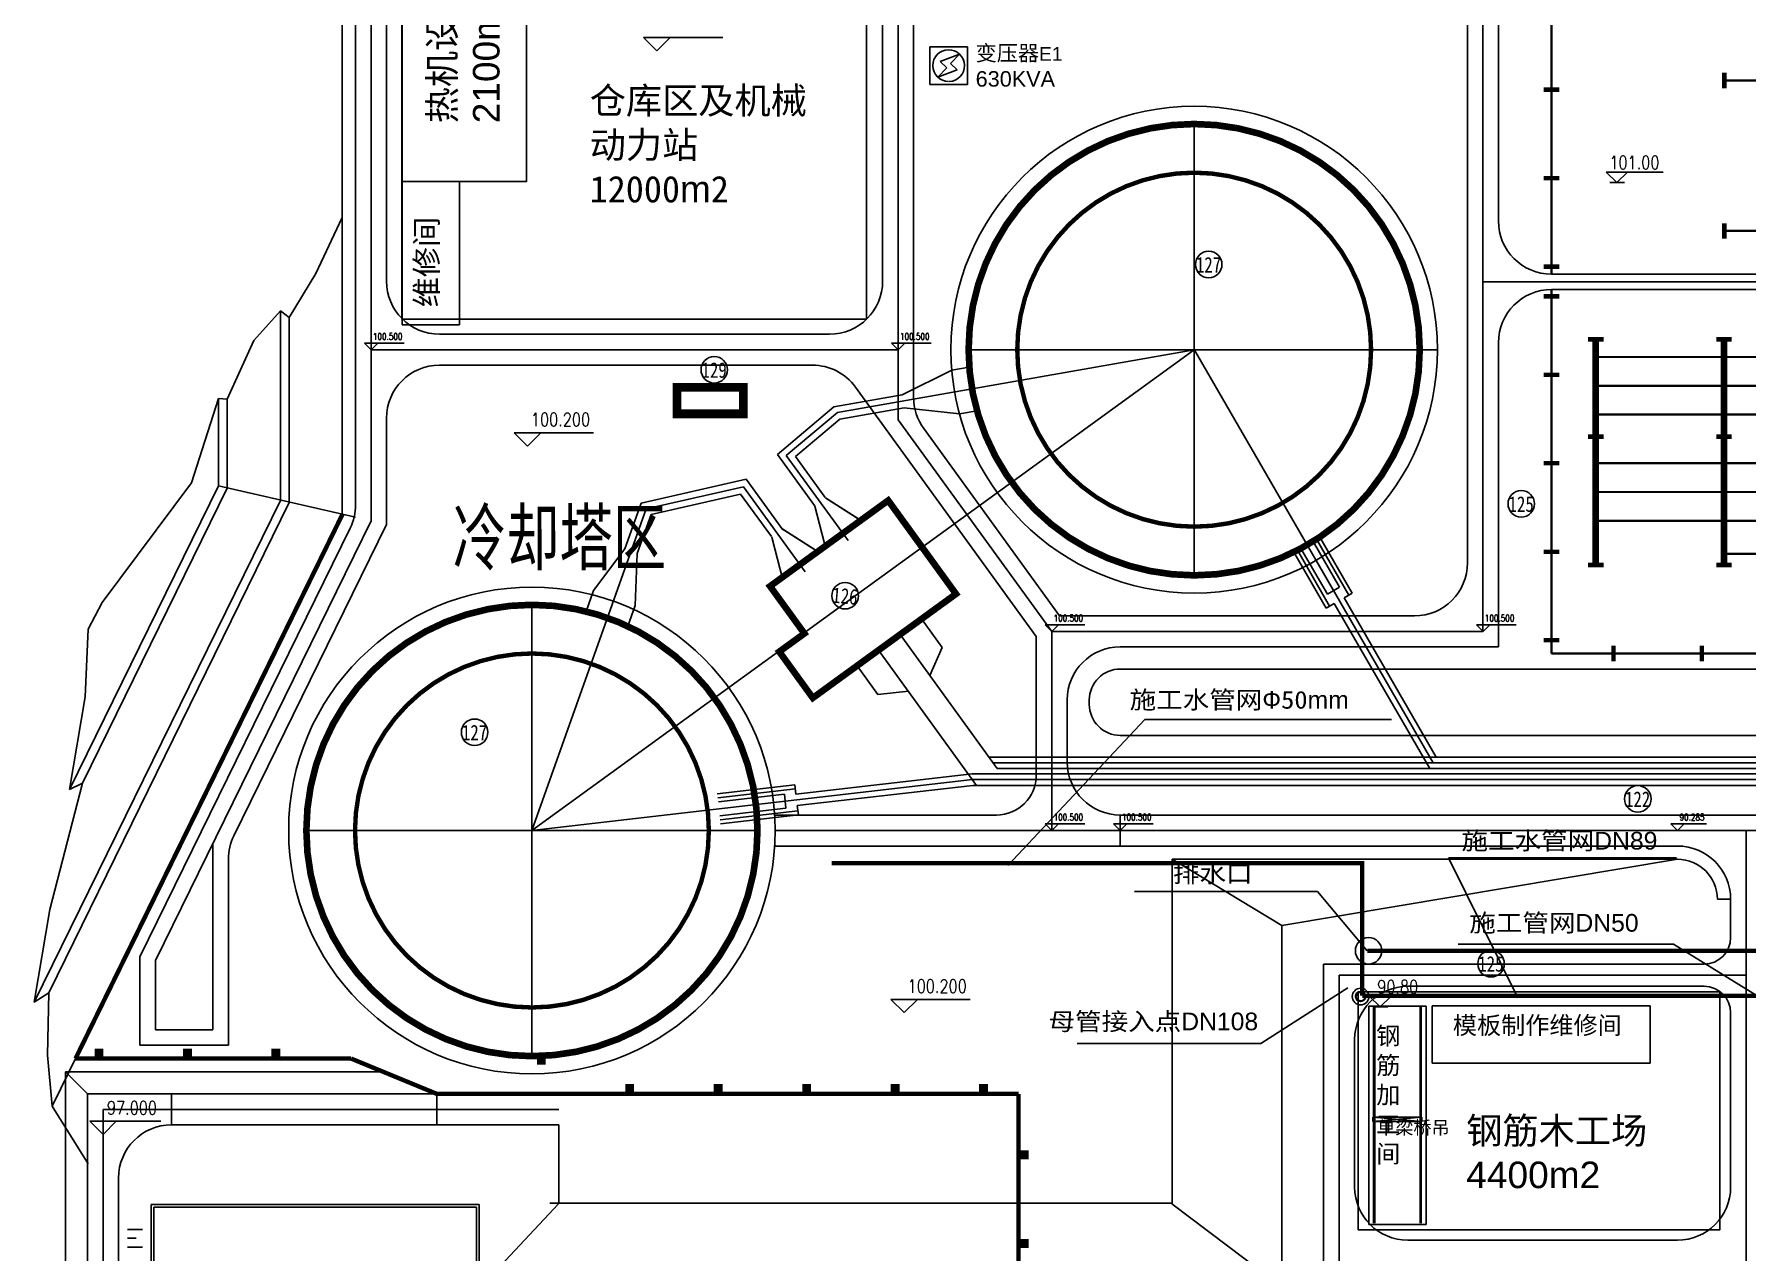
# Model space of a CAD drawing. Extents: x 532522 to 2902776, y -101917278 to 111238625.
# Drawn here: x 2901278.8 to 2901666, y 2549170.1 to 2549445.3 of the extents above; entities that cross this region are included whole.
import ezdxf
from ezdxf.enums import TextEntityAlignment as Align

# ---------------------------------------------------------------- set-up
doc = ezdxf.new("R2010")
doc.units = 0
doc.header["$LTSCALE"] = 1000
doc.header["$MEASUREMENT"] = 0
for name, pattern in [('CEN01', [82, 80, -1, 0, -1]), ('CENTER', [2, 1.25, -0.25, 0.25, -0.25]), ('CONTINOUS', [0]), ('DASH', [0.35, 0.25, -0.1]), ('DASHDOT', [1, 0.5, -0.25, 0, -0.25]), ('DASHED', [19.05, 12.7, -6.35]), ('DASHED2', [9.525, 6.35, -3.175]), ('DH', [1300, 500, -100, 100, -100, 500]), ('LDASHDOT', [5.7, 5, -0.25, 0.2, -0.25])]:
    doc.linetypes.add(name, pattern=pattern)
for name, color, linetype in [('#1力能', 7, 'CONTINUOUS'), ('1', 7, 'CONTINUOUS'), ('15', 7, 'CONTINUOUS'), ('8', 7, 'CONTINUOUS'), ('HDASHDOT', 2, 'LDASHDOT'), ('NEW字', 2, 'CONTINUOUS'), ('NEW道路', 4, 'CONTINUOUS'), ('PUB_DIM', 3, 'CONTINUOUS'), ('WALL', 255, 'CONTINUOUS'), ('循环水管', 5, 'DASH'), ('循环水管沟', 6, 'DASH'), ('施工临建布置', 7, 'CONTINUOUS'), ('水工建筑', 150, 'CONTINUOUS'), ('边坡', 3, 'CONTINUOUS'), ('道路', 5, 'CONTINUOUS')]:
    doc.layers.add(name, color=color, linetype=linetype)
doc.styles.add('DIM_FONT', font='SIMPLEX.shx', dxfattribs={"width": 0.8})
doc.styles.add('GEDITXT', font='', dxfattribs={"height": 0.2})
doc.styles.add('HZ1', font='', dxfattribs={"width": 0.72})
doc.styles.get("Standard").update_dxf_attribs({"font": '', "width": 1.1})
doc.styles.get('GEDITXT').set_extended_font_data('SimSun')
doc.styles.get('HZ1').set_extended_font_data('SimSun')
doc.styles.get('Standard').set_extended_font_data('SimSun')

msp = doc.modelspace()

# ---------------------------------------------------------------- linework, layer by layer
at = {"layer": '#1力能', "color": 1, "linetype": 'Continuous'}
for p, q in [((2901489.82, 2549442.44), (2901481.33, 2549442.44)), ((2901481.33, 2549433.95), (2901481.33, 2549442.44)), ((2901489.82, 2549433.95), (2901489.82, 2549442.44)), ((2901485.15, 2549437.73), (2901483.14, 2549435.56)), ((2901487.53, 2549437.23), (2901483.14, 2549435.56)), ((2901483.62, 2549439.15), (2901488.01, 2549440.82)), ((2901483.62, 2549439.15), (2901485.15, 2549437.73)), ((2901488.01, 2549440.82), (2901486, 2549438.65)), ((2901487.53, 2549437.23), (2901486, 2549438.65)), ((2901481.33, 2549433.95), (2901489.82, 2549433.95))]:
    msp.add_line(p, q, dxfattribs=at)
at = {"layer": '#1力能', "color": 3, "linetype": 'Continuous'}
for p, q in [((2901498.97, 2549257.43), (2901529.94, 2549290.43)), ((2901529.94, 2549290.43), (2901585.67, 2549290.43)), ((2901614.26, 2549227.5), (2901598.62, 2549259.14)), ((2901598.62, 2549259.14), (2901650.14, 2549259.14)), ((2901568.95, 2549251.53), (2901527.61, 2549251.53)), ((2901649.44, 2549239.63), (2901600.76, 2549239.63)), ((2901672.92, 2549225.21), (2901649.44, 2549239.63)), ((2901575.86, 2549229.78), (2901556.16, 2549217.18)), ((2901556.16, 2549217.18), (2901514.6, 2549217.18))]:
    msp.add_line(p, q, dxfattribs=at)
at = {"layer": '#1力能', "color": 3, "linetype": 'Continuous', "const_width": 95, "flags": 128}
for points in [[(2901627.76, 2549237.69), (2901627.76, 2549238.63)], [(2901626.29, 2549163.16), (2901626.29, 2549164.09)]]:
    msp.add_lwpolyline(points, dxfattribs=at)
at = {"layer": '#1力能', "color": 3, "linetype": 'Continuous'}
for centre, radius in [((2901580.52, 2549238.16), 3), ((2901578.72, 2549227.81), 1.88), ((2901578.72, 2549227.81), 1.88)]:
    msp.add_circle(centre, radius, dxfattribs=at)
at = {"layer": '#1力能', "color": 3, "linetype": 'Continuous', "lineweight": 35}
msp.add_circle((2901578.72, 2549227.81), 1.07, dxfattribs=at)
at = {"layer": '#1力能', "color": 1, "linetype": 'Continuous'}
msp.add_arc((2901485.57, 2549438.19), 3.58, 271.9749, 270, dxfattribs=at)
at = {"layer": '1', "color": 5, "linetype": 'Continuous'}
for p, q in [((2901348.47, 2549503.03), (2901348.47, 2549336.7)), ((2901348.47, 2549403.9), (2901342.47, 2549391.23)), ((2901342.47, 2549391.23), (2901336.47, 2549381.28)), ((2901334.47, 2549382.77), (2901328.47, 2549376.08)), ((2901334.47, 2549382.77), (2901334.47, 2549339.95)), ((2901336.47, 2549381.28), (2901334.47, 2549382.77)), ((2901336.47, 2549381.28), (2901336.47, 2549339.48)), ((2901328.47, 2549376.08), (2901322.41, 2549362.84)), ((2901314.4, 2549343.94, 125), (2901320.47, 2549362.97)), ((2901320.47, 2549362.97), (2901320.47, 2549343.2)), ((2901322.47, 2549362.83), (2901320.47, 2549362.97)), ((2901322.47, 2549362.83), (2901322.47, 2549342.73)), ((2901286.82, 2549274.63), (2901320.47, 2549343.2)), ((2901289.73, 2549276.01), (2901322.47, 2549342.73)), ((2901294.15, 2549316.84, 130), (2901314.4, 2549343.94, 125)), ((2901278.83, 2549226.56), (2901334.47, 2549339.95)), ((2901282.1, 2549228.68), (2901336.47, 2549339.48)), ((2901282.88, 2549203.03), (2901348.47, 2549336.7)), ((2901291.03, 2549310.85, 130), (2901294.15, 2549316.84, 130)), ((2901290.32, 2549295.54, 125), (2901291.03, 2549310.85, 130)), ((2901286.81, 2549274.63, 120), (2901290.32, 2549295.54, 125)), ((2901282.38, 2549247.51, 115), (2901289.73, 2549276.01)), ((2901289.73, 2549276.01), (2901286.81, 2549274.63, 120)), ((2901278.83, 2549226.56), (2901282.38, 2549247.51, 115)), ((2901282.1, 2549228.68), (2901278.83, 2549226.56)), ((2901281.85, 2549214.56), (2901282.1, 2549228.68)), ((2901282.88, 2549203.03), (2901281.85, 2549214.56)), ((2901282.88, 2549203.03), (2901291.01, 2549189.99))]:
    msp.add_line(p, q, dxfattribs=at)
at = {"layer": '1', "color": 1, "linetype": 'Continuous'}
for p, q in [((2901541.08, 2549374), (2901391.35, 2549265.34)), ((2901592.08, 2549374), (2901596.08, 2549374)), ((2901320.47, 2549343.2), (2901351.47, 2549336.15)), ((2901524.37, 2549268.83), (2901524.37, 2549261.83)), ((2901659.37, 2549249.83), (2901662.37, 2549249.83)), ((2901369.88, 2549205.8), (2901357.7, 2549210.8))]:
    msp.add_line(p, q, dxfattribs=at)
at = {"layer": '1', "color": 6, "linetype": 'Continuous'}
for points in [[(2901361.99, 2549489.52), (2901361.99, 2549411.99), (2901390.11, 2549411.99), (2901390.11, 2549489.52)], [(2901578.13, 2549228.9), (2901659.96, 2549228.9), (2901659.96, 2549175.12), (2901578.13, 2549175.12)]]:
    msp.add_lwpolyline(points, close=True, dxfattribs=at)
at = {"layer": '1', "color": 1, "linetype": 'Continuous', "flags": 128}
for points, const_width in [([(2901621.88, 2549391.08), (2901621.88, 2549461.33)], 0.5), ([(2901623.63, 2549432.76), (2901620.11, 2549432.76)], 1), ([(2901623.63, 2549412.76), (2901620.11, 2549412.76)], 1), ([(2901623.63, 2549392.76), (2901620.11, 2549392.76)], 1), ([(2901621.87, 2549305.33), (2901621.87, 2549387.58)], 0.5), ([(2901623.63, 2549386.05), (2901620.11, 2549386.05)], 1), ([(2901623.63, 2549368.33), (2901620.11, 2549368.33)], 1), ([(2901623.63, 2549348.33), (2901620.11, 2549348.33)], 1), ([(2901348.53, 2549336.82), (2901288.16, 2549213.8)], 1), ([(2901623.63, 2549328.33), (2901620.11, 2549328.33)], 1), ([(2901623.63, 2549308.33), (2901620.11, 2549308.33)], 1), ([(2901801.88, 2549305.33), (2901621.87, 2549305.33)], 0.5), ([(2901635.87, 2549303.58), (2901635.87, 2549307.09)], 1), ([(2901655.87, 2549303.58), (2901655.87, 2549307.09)], 1), ([(2901288.16, 2549213.8), (2901350.45, 2549213.8)], 1), ([(2901369.88, 2549205.8), (2901501.38, 2549205.8)], 1)]:
    msp.add_lwpolyline(points, dxfattribs=dict(at, const_width=const_width))
at = {"layer": '1', "color": 7, "linetype": 'Continuous', "flags": 128}
for points, const_width in [([(2901660.94, 2549433.08), (2901660.94, 2549436.59)], 1), ([(2901660.94, 2549434.84), (2901720.87, 2549434.84)], 0.5), ([(2901660.94, 2549399.08), (2901660.94, 2549402.59)], 1), ([(2901660.94, 2549400.84), (2901720.87, 2549400.84)], 0.5), ([(2901630.12, 2549376.34), (2901633.63, 2549376.34)], 1), ([(2901631.87, 2549376.34), (2901631.87, 2549325.34)], 1.5), ([(2901659.12, 2549376.34), (2901662.63, 2549376.34)], 1), ([(2901660.87, 2549376.34), (2901660.87, 2549325.34)], 1.5), ([(2901631.87, 2549372.34), (2901779.87, 2549372.34)], 0.5), ([(2901631.87, 2549365.84), (2901779.87, 2549365.84)], 0.5), ([(2901631.87, 2549359.34), (2901779.87, 2549359.34)], 0.5), ([(2901630.12, 2549354.34), (2901633.63, 2549354.34)], 1), ([(2901659.12, 2549354.34), (2901662.63, 2549354.34)], 1), ([(2901631.87, 2549348.34), (2901779.87, 2549348.34)], 0.5), ([(2901471.9, 2549339.92), (2901487.23, 2549318.8), (2901454.86, 2549295.3), (2901447.28, 2549305.75), (2901452.95, 2549309.86), (2901445.19, 2549320.54), (2901471.9, 2549339.92)], 1.5), ([(2901631.87, 2549341.84), (2901779.87, 2549341.84)], 0.5), ([(2901631.87, 2549335.34), (2901779.87, 2549335.34)], 0.5), ([(2901630.12, 2549325.34), (2901633.63, 2549325.34)], 1), ([(2901659.12, 2549325.34), (2901662.63, 2549325.34)], 1), ([(2901660.87, 2549327.84), (2901690.87, 2549327.84)], 0.5)]:
    msp.add_lwpolyline(points, dxfattribs=dict(at, const_width=const_width))
for points, const_width in [([(2901490.08, 2549374, 1), (2901592.08, 2549374, 1)], 1.5), ([(2901501.08, 2549374, 1), (2901581.08, 2549374, 1)], 1), ([(2901340.35, 2549265.34, 1), (2901442.35, 2549265.34, 1)], 1.5), ([(2901351.35, 2549265.34, 1), (2901431.35, 2549265.34, 1)], 1)]:
    msp.add_lwpolyline(points, format="xyb", close=True, dxfattribs=dict(at, const_width=const_width))
at = {"layer": '1', "color": 1, "linetype": 'Continuous'}
for points, const_width in [([(2901424.16, 2549359.5), (2901439.16, 2549359.5), (2901439.16, 2549365.5), (2901424.16, 2549365.5), (2901424.16, 2549359.5)], 2), ([(2901293.46, 2549216.06), (2901293.46, 2549213.8)], 2), ([(2901313.46, 2549216.06), (2901313.46, 2549213.8)], 2), ([(2901333.46, 2549216.06), (2901333.46, 2549213.8)], 2), ([(2901369.88, 2549205.8), (2901350.45, 2549213.8)], 1), ([(2901393.46, 2549214.7), (2901393.46, 2549212.44)], 2), ([(2901413.46, 2549208.06), (2901413.46, 2549205.8)], 2), ([(2901433.46, 2549208.06), (2901433.46, 2549205.8)], 2), ([(2901453.46, 2549208.06), (2901453.46, 2549205.8)], 2), ([(2901453.46, 2549208.06), (2901453.46, 2549205.8)], 2), ([(2901473.46, 2549208.06), (2901473.46, 2549205.8)], 2), ([(2901493.46, 2549208.06), (2901493.46, 2549205.8)], 2), ([(2901501.38, 2549025.34), (2901501.38, 2549205.8)], 1), ([(2901503.64, 2549192.02), (2901501.38, 2549192.02)], 2), ([(2901503.64, 2549172.02), (2901501.38, 2549172.02)], 2)]:
    msp.add_lwpolyline(points, dxfattribs=dict(at, const_width=const_width))
at = {"layer": '15', "color": 3, "linetype": 'Continuous'}
msp.add_line((2901580.23, 2549238.15), (2901568.95, 2549251.53), dxfattribs=at)
at = {"layer": '15', "color": 3, "linetype": 'Continuous', "const_width": 1, "flags": 128}
for points in [[(2901579.09, 2549227.98), (2901579.09, 2549257.98), (2901459.09, 2549257.98)], [(2901579.09, 2549227.98), (2901674.09, 2549227.98)]]:
    msp.add_lwpolyline(points, dxfattribs=at)
at = {"layer": '15', "color": 3}
for centre in [(2901544.36, 2549393.25), (2901432.58, 2549369.46), (2901615.04, 2549339.17), (2901462.17, 2549318.4), (2901378.4, 2549287.53), (2901378.4, 2549287.53), (2901641.38, 2549272.47), (2901608.2, 2549235.24)]:
    msp.add_circle(centre, 3, dxfattribs=at)
at = {"layer": 'HDASHDOT', "linetype": 'DASHDOT'}
for p, q in [((2901541.08, 2549425), (2901541.08, 2549323)), ((2901490.08, 2549374), (2901592.08, 2549374)), ((2901391.35, 2549316.34), (2901391.35, 2549214.34)), ((2901340.35, 2549265.34), (2901442.35, 2549265.34))]:
    msp.add_line(p, q, dxfattribs=at)
at = {"layer": 'NEW字'}
for p, q in [((2901634.25, 2549414.15, 2200000), (2901639.05, 2549414.15, 2200000)), ((2901636.65, 2549411.75, 2200000), (2901634.25, 2549414.15, 2200000)), ((2901636.65, 2549414.15, 2200000), (2901647.12, 2549414.15, 2200000)), ((2901639.05, 2549414.15, 2200000), (2901636.65, 2549411.75, 2200000)), ((2901635.04, 2549411.75, 2200000), (2901638.38, 2549411.75, 2200000)), ((2901580.73, 2549227.85), (2901585.53, 2549227.85)), ((2901583.13, 2549225.45), (2901580.73, 2549227.85)), ((2901581.52, 2549225.45), (2901584.85, 2549225.45)), ((2901583.13, 2549227.85), (2901593.6, 2549227.85)), ((2901585.53, 2549227.85), (2901583.13, 2549225.45))]:
    msp.add_line(p, q, dxfattribs=at)
at = {"layer": 'NEW道路', "color": 4, "linetype": 'DASHDOT', "ltscale": 10}
for p, q in [((2901474.15, 2549358.18), (2901474.15, 2549621.53)), ((2901606.37, 2549521.85), (2901606.37, 2549310.33)), ((2901354.97, 2549496.53), (2901354.97, 2549335.33)), ((2901606.37, 2549389.33), (2901798.37, 2549389.33)), ((2901474.15, 2549374), (2901354.97, 2549374)), ((2901508.87, 2549310.33), (2901474.15, 2549358.18)), ((2901354.97, 2549335.33), (2901306.22, 2549235.99)), ((2901508.87, 2549310.33), (2901508.87, 2549265.34)), ((2901508.87, 2549310.33), (2901606.37, 2549310.33))]:
    msp.add_line(p, q, dxfattribs=at)
at = {"layer": 'NEW道路', "color": 4}
for p, q in [((2901609.87, 2549523.38), (2901609.87, 2549403.08)), ((2901351.47, 2549500.03), (2901351.47, 2549338.93)), ((2901358.47, 2549481.03), (2901358.47, 2549389.5)), ((2901470.65, 2549389.5), (2901470.65, 2549481.03)), ((2901477.65, 2549363.22), (2901477.65, 2549481.03)), ((2901602.87, 2549481.03), (2901602.87, 2549325.83)), ((2901621.87, 2549391.08), (2901800.12, 2549391.08)), ((2901621.87, 2549387.58), (2901776.12, 2549387.58)), ((2901458.65, 2549377.5), (2901370.47, 2549377.5)), ((2901609.87, 2549375.58), (2901609.87, 2549306.83)), ((2901454.77, 2549370.5), (2901370.47, 2549370.5)), ((2901505.37, 2549309.2), (2901464.48, 2549365.55)), ((2901358.47, 2549358.5), (2901358.47, 2549334.52)), ((2901510.66, 2549313.83), (2901479.94, 2549356.17)), ((2901350.24, 2549333.65), (2901302.72, 2549236.8)), ((2901358.47, 2549334.52), (2901323.94, 2549264.16)), ((2901510.66, 2549313.83), (2901590.87, 2549313.83)), ((2901505.37, 2549309.2), (2901505.37, 2549277.83)), ((2901524.37, 2549306.83), (2901609.87, 2549306.83)), ((2901537.38, 2549301.83), (2901805.38, 2549301.83)), ((2901512.37, 2549294.83), (2901512.37, 2549280.83)), ((2901517.37, 2549294.83), (2901517.37, 2549293.83)), ((2901524.37, 2549286.83), (2901820.38, 2549286.83)), ((2901446.24, 2549268.83), (2901496.37, 2549268.83)), ((2901524.37, 2549268.83), (2901836.88, 2549268.83)), ((2901319.22, 2549262.48), (2901319.22, 2549220.3)), ((2901446.24, 2549261.83), (2901650.37, 2549261.83)), ((2901322.72, 2549258.88), (2901322.72, 2549216.8)), ((2901536.07, 2549258.83), (2901650.37, 2549258.83)), ((2901662.37, 2549249.83), (2901662.37, 2549241.13)), ((2901302.72, 2549236.8), (2901302.72, 2549216.8)), ((2901306.22, 2549235.99), (2901306.22, 2549220.3)), ((2901319.22, 2549220.3), (2901306.22, 2549220.3)), ((2901662.37, 2549224.13), (2901662.37, 2549184.76)), ((2901322.72, 2549216.8), (2901302.72, 2549216.8))]:
    msp.add_line(p, q, dxfattribs=at)
at = {"layer": 'NEW道路', "color": 4, "linetype": 'DASHED'}
msp.add_line((2901524.37, 2549301.83), (2901537.38, 2549301.83), dxfattribs=at)
at = {"layer": 'NEW道路', "color": 7, "linetype": 'Continuous', "flags": 128}
msp.add_lwpolyline([(2901486.08, 2549374, 1), (2901596.08, 2549374, 1), (2901486.08, 2549374, 1)], format="xyb", dxfattribs=at)
at = {"layer": 'NEW道路', "color": 4, "linetype": 'Continuous', "flags": 128}
msp.add_lwpolyline([(2901336.35, 2549265.34, 1), (2901446.35, 2549265.34, 1), (2901336.35, 2549265.34, 1)], format="xyb", dxfattribs=at)
at = {"layer": 'NEW道路', "color": 4}
for centre, radius, start, end in [((2901621.87, 2549403.08), 12, 180, 270), ((2901370.47, 2549389.5), 12, 180, 270), ((2901458.65, 2549389.5), 12, 270, 360), ((2901621.87, 2549375.58), 12, 90, 180), ((2901370.47, 2549358.5), 12, 90, 180), ((2901454.77, 2549358.5), 12, 35.9707, 90), ((2901489.65, 2549363.22), 12, 180, 215.9707), ((2901339.47, 2549338.93), 12, 333.8607, 0), ((2901590.87, 2549325.83), 12, 270, 360), ((2901524.37, 2549294.83), 12, 90, 180), ((2901524.37, 2549294.83), 7, 90, 180), ((2901524.37, 2549293.83), 7, 180, 270), ((2901524.37, 2549280.83), 12, 180, 270), ((2901496.37, 2549277.83), 9, 270, 360), ((2901334.72, 2549258.88), 12, 153.8607, 180), ((2901650.37, 2549249.83), 12, 360, 90), ((2901650.37, 2549249.83), 9, 360, 90)]:
    msp.add_arc(centre, radius, start, end, dxfattribs=at)
at = {"layer": 'NEW道路', "linetype": 'Continuous'}
for centre, radius, start, end in [((2901656.37, 2549241.13), 6, 270, 360), ((2901656.37, 2549224.13), 6, 360, 90), ((2901650.37, 2549184.76), 12, 270, 360)]:
    msp.add_arc(centre, radius, start, end, dxfattribs=at)
at = {"layer": 'PUB_DIM', "linetype": 'Continuous'}
for p, q in [((2901419.58, 2549441.53), (2901416.58, 2549444.53)), ((2901416.58, 2549444.53), (2901422.58, 2549444.53)), ((2901422.58, 2549444.53), (2901419.58, 2549441.53)), ((2901419.58, 2549444.53), (2901434.5, 2549444.53)), ((2901355.01, 2549374), (2901353.51, 2549375.5)), ((2901353.51, 2549375.5), (2901356.51, 2549375.5)), ((2901356.51, 2549375.5), (2901355.01, 2549374)), ((2901355.01, 2549375.5), (2901362.46, 2549375.5)), ((2901474.18, 2549374), (2901472.68, 2549375.5)), ((2901472.68, 2549375.5), (2901475.68, 2549375.5)), ((2901475.68, 2549375.5), (2901474.18, 2549374)), ((2901474.18, 2549375.5), (2901481.64, 2549375.5)), ((2901390.36, 2549352.2), (2901387.36, 2549355.2)), ((2901387.36, 2549355.2), (2901393.36, 2549355.2)), ((2901393.36, 2549355.2), (2901390.36, 2549352.2)), ((2901390.36, 2549355.2), (2901405.27, 2549355.2)), ((2901508.91, 2549310.33), (2901507.41, 2549311.83)), ((2901507.41, 2549311.83), (2901510.41, 2549311.83)), ((2901510.41, 2549311.83), (2901508.91, 2549310.33)), ((2901508.91, 2549311.83), (2901516.37, 2549311.83)), ((2901606.41, 2549310.33), (2901604.91, 2549311.83)), ((2901604.91, 2549311.83), (2901607.91, 2549311.83)), ((2901607.91, 2549311.83), (2901606.41, 2549310.33)), ((2901606.41, 2549311.83), (2901613.87, 2549311.83)), ((2901508.91, 2549265.34), (2901507.41, 2549266.84)), ((2901507.41, 2549266.84), (2901510.41, 2549266.84)), ((2901510.41, 2549266.84), (2901508.91, 2549265.34)), ((2901508.91, 2549266.84), (2901516.37, 2549266.84)), ((2901524.37, 2549265.34), (2901522.87, 2549266.84)), ((2901522.87, 2549266.84), (2901525.87, 2549266.84)), ((2901525.87, 2549266.84), (2901524.37, 2549265.34)), ((2901524.37, 2549266.84), (2901531.83, 2549266.84)), ((2901650.37, 2549265.34), (2901648.87, 2549266.84)), ((2901648.87, 2549266.84), (2901651.87, 2549266.84)), ((2901651.87, 2549266.84), (2901650.37, 2549265.34)), ((2901650.37, 2549266.84), (2901656.92, 2549266.84)), ((2901475.52, 2549224.17), (2901472.52, 2549227.17)), ((2901472.52, 2549227.17), (2901478.52, 2549227.17)), ((2901478.52, 2549227.17), (2901475.52, 2549224.17)), ((2901475.52, 2549227.17), (2901490.44, 2549227.17)), ((2901294.38, 2549196.65), (2901291.38, 2549199.65)), ((2901291.38, 2549199.65), (2901297.38, 2549199.65)), ((2901297.38, 2549199.65), (2901294.38, 2549196.65)), ((2901294.38, 2549199.65), (2901307.46, 2549199.65))]:
    msp.add_line(p, q, dxfattribs=at)
at = {"layer": 'WALL'}
for p, q in [((2901379.42, 2549180.8), (2901305.28, 2549180.8)), ((2901305.28, 2549117.77), (2901305.28, 2549180.8)), ((2901305.88, 2549117.98), (2901305.88, 2549180.2)), ((2901378.82, 2549180.2), (2901305.88, 2549180.2)), ((2901378.82, 2549180.2), (2901378.82, 2549165.05)), ((2901379.42, 2549180.8), (2901379.42, 2549164.45))]:
    msp.add_line(p, q, dxfattribs=at)
at = {"layer": '循环水管', "color": 4, "linetype": 'Continuous'}
for p, q in [((2901474.58, 2549309.61), (2901496.55, 2549279.33)), ((2901484.13, 2549306.66), (2901479.44, 2549313.14)), ((2901469.72, 2549306.09), (2901491.9, 2549275.53)), ((2901484.13, 2549306.66), (2901481.31, 2549300.33)), ((2901464.87, 2549302.56), (2901469.57, 2549296.09)), ((2901469.57, 2549296.09), (2901476.46, 2549296.81))]:
    msp.add_line(p, q, dxfattribs=at)
at = {"layer": '循环水管沟', "linetype": 'CENTER'}
for p, q in [((2901541.08, 2549374), (2901460.42, 2549359.78)), ((2901541.07, 2549374.01), (2901595.08, 2549280.63)), ((2901460.42, 2549359.78), (2901448.87, 2549350.09)), ((2901462.83, 2549330.86), (2901448.87, 2549350.09)), ((2901439.16, 2549343.04), (2901417.17, 2549338.04)), ((2901453.11, 2549323.81), (2901439.16, 2549343.04)), ((2901391.35, 2549265.34), (2901417.17, 2549338.04)), ((2901568.74, 2549331.16), (2901576.03, 2549318.55)), ((2901564.41, 2549328.66), (2901571.7, 2549316.05)), ((2901495.61, 2549280.63), (2901816.87, 2549280.63)), ((2901391.35, 2549265.34), (2901490.95, 2549276.83)), ((2901490.95, 2549276.83), (2901725.67, 2549276.83))]:
    msp.add_line(p, q, dxfattribs=at)
at = {"layer": '循环水管沟', "color": 7, "linetype": 'CONTINOUS'}
for p, q in [((2901486.27, 2549369.36), (2901475.03, 2549363.81)), ((2901490.23, 2549370.06), (2901486.27, 2549369.36)), ((2901475.03, 2549363.81), (2901459.63, 2549361.08)), ((2901459.63, 2549361.08), (2901446.84, 2549350.34)), ((2901475.55, 2549360.85), (2901460.95, 2549358.26)), ((2901475.55, 2549360.85), (2901488.02, 2549359.51)), ((2901491.98, 2549360.21), (2901488.02, 2549359.51)), ((2901460.95, 2549358.26), (2901450.91, 2549349.84)), ((2901455.21, 2549338.8), (2901446.84, 2549350.34)), ((2901457.64, 2549340.56), (2901450.91, 2549349.84)), ((2901439.79, 2549344.72), (2901416.03, 2549339.32)), ((2901448.1, 2549333.28), (2901439.79, 2549344.72)), ((2901438.53, 2549341.36), (2901418.3, 2549336.77)), ((2901445.5, 2549331.75), (2901438.53, 2549341.36)), ((2901412.35, 2549328.96), (2901416.03, 2549339.32)), ((2901415.18, 2549327.96), (2901418.3, 2549336.77)), ((2901405.3, 2549319.57), (2901412.35, 2549328.96)), ((2901414.73, 2549316.22), (2901415.18, 2549327.96)), ((2901403.62, 2549314.84), (2901405.3, 2549319.57))]:
    msp.add_line(p, q, dxfattribs=at)
at = {"layer": '循环水管沟', "color": 7, "linetype": 'DASHED', "ltscale": 0.2}
for p, q in [((2901565.22, 2549329.08), (2901571.19, 2549318.76)), ((2901567.97, 2549330.68), (2901573.94, 2549320.35)), ((2901569.5, 2549331.66), (2901576.82, 2549319.01)), ((2901563.6, 2549328.25), (2901570.92, 2549315.6)), ((2901571.19, 2549318.76), (2901573.94, 2549320.35)), ((2901413.05, 2549311.49), (2901414.73, 2549316.22)), ((2901450.8, 2549275.63), (2901433.21, 2549273.6)), ((2901433.36, 2549272.7), (2901450.91, 2549274.73)), ((2901451.05, 2549273.54), (2901450.8, 2549275.63)), ((2901451.05, 2549273.54), (2901490.88, 2549278.13)), ((2901451.34, 2549270.95), (2901491.03, 2549275.53)), ((2901490.88, 2549278.13), (2901525.85, 2549278.13)), ((2901491.03, 2549275.53), (2901525.74, 2549275.53)), ((2901433.5, 2549271.8), (2901448.43, 2549273.53)), ((2901448.79, 2549270.37), (2901448.43, 2549273.53)), ((2901451.59, 2549268.86), (2901451.34, 2549270.95)), ((2901448.79, 2549270.37), (2901433.87, 2549268.64)), ((2901433.94, 2549267.74), (2901451.48, 2549269.76)), ((2901433.99, 2549266.83), (2901451.59, 2549268.86))]:
    msp.add_line(p, q, dxfattribs=at)
at = {"layer": '循环水管沟', "linetype": 'CONTINOUS'}
for p, q in [((2901574.99, 2549317.95), (2901576.82, 2549319.01)), ((2901570.92, 2549315.6), (2901572.74, 2549316.65))]:
    msp.add_line(p, q, dxfattribs=at)
at = {"layer": '循环水管沟', "color": 7, "linetype": 'DASHED', "ltscale": 0.1}
for p, q in [((2901574.99, 2549317.95), (2901595.83, 2549281.94)), ((2901572.74, 2549316.65), (2901594.33, 2549279.33)), ((2901818.17, 2549281.93), (2901494.67, 2549281.93)), ((2901815.57, 2549279.33), (2901496.55, 2549279.33)), ((2901726.97, 2549278.13), (2901505.37, 2549278.13)), ((2901724.37, 2549275.53), (2901505.37, 2549275.53))]:
    msp.add_line(p, q, dxfattribs=at)
at = {"layer": '施工临建布置', "color": 6, "linetype": 'ByBlock'}
for p, q in [((2901581.65, 2549176.63), (2901581.65, 2549225.38)), ((2901581.9, 2549176.63), (2901581.9, 2549225.38)), ((2901592.15, 2549176.63), (2901592.15, 2549225.38)), ((2901592.4, 2549176.63), (2901592.4, 2549225.38))]:
    msp.add_line(p, q, dxfattribs=at)
at = {"layer": '施工临建布置', "color": 6, "linetype": 'CONTINOUS'}
for p, q in [((2901581.5, 2549199.58), (2901592.53, 2549200.58)), ((2901592.53, 2549199.58), (2901581.5, 2549200.58)), ((2901581.5, 2549199.58), (2901581.5, 2549200.58)), ((2901592.53, 2549200.58), (2901592.53, 2549199.58))]:
    msp.add_line(p, q, dxfattribs=at)
at = {"layer": '施工临建布置', "color": 6}
for p, q in [((2901592.53, 2549200.58), (2901581.5, 2549200.58)), ((2901592.53, 2549199.58), (2901581.5, 2549199.58))]:
    msp.add_line(p, q, dxfattribs=at)
at = {"layer": '施工临建布置', "color": 6, "linetype": 'Continuous'}
msp.add_lwpolyline([(2901361.96, 2549489.49), (2901466.99, 2549489.49), (2901466.99, 2549380.87), (2901361.96, 2549380.87)], close=True, dxfattribs=at)
at = {"layer": '施工临建布置', "color": 6, "linetype": 'DH'}
for points in [[(2901374.94, 2549379.64), (2901361.99, 2549379.64), (2901361.99, 2549411.99), (2901374.94, 2549411.99)], [(2901580.54, 2549225.61), (2901593.5, 2549225.61), (2901593.5, 2549176.31), (2901580.54, 2549176.31)], [(2901594.86, 2549212.79), (2901594.86, 2549225.75), (2901644.15, 2549225.75), (2901644.15, 2549212.79)]]:
    msp.add_lwpolyline(points, close=True, dxfattribs=at)
at = {"layer": '施工临建布置', "color": 6}
for points in [[(2901581.9, 2549222.88), (2901581.9, 2549221.63), (2901581.65, 2549222.88), (2901581.65, 2549221.63)], [(2901581.9, 2549220.38), (2901581.9, 2549219.13), (2901581.65, 2549220.38), (2901581.65, 2549219.13)], [(2901592.4, 2549222.88), (2901592.4, 2549221.63), (2901592.15, 2549222.88), (2901592.15, 2549221.63)], [(2901592.4, 2549220.38), (2901592.4, 2549219.13), (2901592.15, 2549220.38), (2901592.15, 2549219.13)], [(2901581.9, 2549217.88), (2901581.9, 2549216.63), (2901581.65, 2549217.88), (2901581.65, 2549216.63)], [(2901592.4, 2549217.88), (2901592.4, 2549216.63), (2901592.15, 2549217.88), (2901592.15, 2549216.63)], [(2901581.9, 2549215.38), (2901581.9, 2549214.13), (2901581.65, 2549215.38), (2901581.65, 2549214.13)], [(2901581.9, 2549212.88), (2901581.9, 2549211.63), (2901581.65, 2549212.88), (2901581.65, 2549211.63)], [(2901592.4, 2549215.38), (2901592.4, 2549214.13), (2901592.15, 2549215.38), (2901592.15, 2549214.13)], [(2901592.4, 2549212.88), (2901592.4, 2549211.63), (2901592.15, 2549212.88), (2901592.15, 2549211.63)], [(2901581.9, 2549210.38), (2901581.9, 2549209.13), (2901581.65, 2549210.38), (2901581.65, 2549209.13)], [(2901592.4, 2549210.38), (2901592.4, 2549209.13), (2901592.15, 2549210.38), (2901592.15, 2549209.13)], [(2901581.9, 2549207.88), (2901581.9, 2549206.63), (2901581.65, 2549207.88), (2901581.65, 2549206.63)], [(2901581.9, 2549205.38), (2901581.9, 2549204.13), (2901581.65, 2549205.38), (2901581.65, 2549204.13)], [(2901592.4, 2549207.88), (2901592.4, 2549206.63), (2901592.15, 2549207.88), (2901592.15, 2549206.63)], [(2901592.4, 2549205.38), (2901592.4, 2549204.13), (2901592.15, 2549205.38), (2901592.15, 2549204.13)], [(2901581.9, 2549202.88), (2901581.9, 2549201.63), (2901581.65, 2549202.88), (2901581.65, 2549201.63)], [(2901592.4, 2549202.88), (2901592.4, 2549201.63), (2901592.15, 2549202.88), (2901592.15, 2549201.63)], [(2901581.9, 2549200.38), (2901581.9, 2549199.13), (2901581.65, 2549200.38), (2901581.65, 2549199.13)], [(2901581.9, 2549197.88), (2901581.9, 2549196.63), (2901581.65, 2549197.88), (2901581.65, 2549196.63)], [(2901592.4, 2549200.38), (2901592.4, 2549199.13), (2901592.15, 2549200.38), (2901592.15, 2549199.13)], [(2901592.4, 2549197.88), (2901592.4, 2549196.63), (2901592.15, 2549197.88), (2901592.15, 2549196.63)], [(2901581.9, 2549195.38), (2901581.9, 2549194.13), (2901581.65, 2549195.38), (2901581.65, 2549194.13)], [(2901592.4, 2549195.38), (2901592.4, 2549194.13), (2901592.15, 2549195.38), (2901592.15, 2549194.13)], [(2901581.9, 2549192.88), (2901581.9, 2549191.63), (2901581.65, 2549192.88), (2901581.65, 2549191.63)], [(2901581.9, 2549190.38), (2901581.9, 2549189.13), (2901581.65, 2549190.38), (2901581.65, 2549189.13)], [(2901592.4, 2549192.88), (2901592.4, 2549191.63), (2901592.15, 2549192.88), (2901592.15, 2549191.63)], [(2901592.4, 2549190.38), (2901592.4, 2549189.13), (2901592.15, 2549190.38), (2901592.15, 2549189.13)], [(2901581.9, 2549187.88), (2901581.9, 2549186.63), (2901581.65, 2549187.88), (2901581.65, 2549186.63)], [(2901592.4, 2549187.88), (2901592.4, 2549186.63), (2901592.15, 2549187.88), (2901592.15, 2549186.63)], [(2901581.9, 2549185.38), (2901581.9, 2549184.13), (2901581.65, 2549185.38), (2901581.65, 2549184.13)], [(2901592.4, 2549185.38), (2901592.4, 2549184.13), (2901592.15, 2549185.38), (2901592.15, 2549184.13)]]:
    msp.add_solid(points, dxfattribs=at)
at = {"layer": '水工建筑', "color": 7, "linetype": 'Continuous', "const_width": 0.4, "flags": 128}
for points in [[(2901457.71, 2549340.52), (2901465.7, 2549335.42)], [(2901455.28, 2549338.76), (2901457.66, 2549329.58)], [(2901448, 2549333.47), (2901455.99, 2549328.37)], [(2901445.57, 2549331.71), (2901447.94, 2549322.53)]]:
    msp.add_lwpolyline(points, dxfattribs=at)
at = {"layer": '边坡', "color": 3}
for p, q in [((2901299.88, 2549175.17), (2901303.29, 2549175.17)), ((2901299.88, 2549173.17), (2901301.89, 2549173.17)), ((2901299.88, 2549171.17), (2901303.29, 2549171.17))]:
    msp.add_line(p, q, dxfattribs=at)
at = {"layer": '道路', "color": 4, "linetype": 'DASHDOT', "ltscale": 2}
for p, q in [((2901446.35, 2549265.34), (2901880.87, 2549265.34)), ((2901665.87, 2549265.34), (2901665.87, 2549020.83)), ((2901573.86, 2549020.83), (2901573.86, 2549232.63)), ((2901573.86, 2549232.63), (2901665.87, 2549232.63)), ((2901294.38, 2549115.61), (2901294.38, 2549202.3)), ((2901397.42, 2549202.3), (2901294.38, 2549202.3))]:
    msp.add_line(p, q, dxfattribs=at)
at = {"layer": '道路', "color": 4}
for p, q in [((2901536.07, 2549181.08), (2901536.07, 2549258.83)), ((2901560.88, 2549243.83), (2901536.07, 2549258.83)), ((2901560.88, 2549243.83), (2901650.37, 2549258.83)), ((2901570.36, 2549108.28), (2901570.36, 2549235.13)), ((2901570.36, 2549235.13), (2901656.37, 2549235.13)), ((2901589.36, 2549230.13), (2901656.37, 2549230.13)), ((2901577.36, 2549184.76), (2901577.36, 2549218.13)), ((2901357.7, 2549210.8), (2901285.88, 2549210.8)), ((2901285.88, 2549121.65), (2901285.88, 2549210.8)), ((2901290.88, 2549205.8), (2901285.88, 2549210.8)), ((2901501.38, 2549205.8), (2901290.88, 2549205.8)), ((2901290.88, 2549121.65), (2901290.88, 2549205.8)), ((2901309.88, 2549198.8), (2901309.88, 2549205.8)), ((2901369.88, 2549198.8), (2901369.88, 2549205.8)), ((2901397.42, 2549198.8), (2901309.88, 2549198.8)), ((2901397.42, 2549198.8), (2901397.42, 2549181.08)), ((2901297.88, 2549121.65), (2901297.88, 2549186.8)), ((2901397.39, 2549181, 101.33), (2901379.87, 2549162.28, -101.33)), ((2901395.42, 2549181.08), (2901536.07, 2549181.08)), ((2901536.03, 2549181, 101.33), (2901560.88, 2549162.2)), ((2901589.36, 2549172.76), (2901650.37, 2549172.76))]:
    msp.add_line(p, q, dxfattribs=at)
at = {"layer": '道路', "color": 4, "linetype": 'Continuous', "ltscale": 50}
msp.add_line((2901560.88, 2549162.2), (2901560.88, 2549243.83), dxfattribs=at)
at = {"layer": '道路', "color": 4}
for centre, start, end in [((2901589.36, 2549218.13), 90, 180), ((2901309.88, 2549186.8), 90, 180), ((2901589.36, 2549184.76), 180, 270)]:
    msp.add_arc(centre, 12, start, end, dxfattribs=at)

# ---------------------------------------------------------------- texts
at = {"layer": '#1力能', "color": 6, "linetype": 'CEN01', "lineweight": 35, "insert": (2901491.68, 2549442.78), "char_height": 3.4986, "width": 21.3448, "attachment_point": 1}
msp.add_mtext('{\\fKaiTi_GB2312|b0|i0|c134|p49;\\C1;变压器\\fArial|b0|i0|c0|p34;\\H0.8929x;E1\\P\\H1.12x;630KVA}', dxfattribs=at)
at = {"layer": '#1力能', "color": 3, "linetype": 'Continuous', "char_height": 4, "attachment_point": 1}
for s, insert, width in [('施工水管网{\\fArial|b0|i0|c204|p32;Ф}50{\\fArial|b0|i0|c0|p32;mm}', (2901526.48, 2549296.87), 58.5333), ('施工水管网{\\fArial|b0|i0|c0|p32;DN89}', (2901601.52, 2549265.03), 72.7622), ('排水口', (2901536.28, 2549257.63), 40.0041), ('施工管网{\\fArial|b0|i0|c0|p32;DN50}', (2901603.28, 2549246.47), 46.1597), ('母管接入点{\\fArial|b0|i0|c0|p32;DN108}', (2901508.15, 2549224.19), 52.3893)]:
    msp.add_mtext(s, dxfattribs=dict(at, insert=insert, width=width))
at = {"layer": '15', "color": 3, "linetype": 'Continuous', "style": 'GEDITXT', "width": 0.799859}
for s, p in [('127', (2901541.48, 2549394.94)), ('129', (2901429.69, 2549371.14)), ('125', (2901612.16, 2549340.85)), ('127', (2901375.52, 2549289.22)), ('127', (2901375.52, 2549289.22)), ('122', (2901638.49, 2549274.16)), ('125', (2901605.31, 2549236.93))]:
    msp.add_text(s, height=3.5, dxfattribs=at).set_placement(p, align=Align.TOP_LEFT)
msp.add_text('126', height=3.5, rotation=355, dxfattribs=at).set_placement((2901459.44, 2549320.33), align=Align.TOP_LEFT)
at = {"layer": '8', "color": 1, "linetype": 'Continuous', "style": 'HZ1', "width": 0.72}
msp.add_text('冷却塔区', height=12.288, rotation=0.1, dxfattribs=at).set_placement((2901373.46, 2549325.43))
at = {"layer": 'NEW字', "style": 'DIM_FONT', "width": 0.8}
for s, p in [('101.00', (2901640.62, 2549416.3, 2200000)), ('90.80', (2901587.1, 2549230))]:
    msp.add_text(s, height=3, rotation=0, dxfattribs=at).set_placement(p, align=Align.MIDDLE)
at = {"layer": 'PUB_DIM', "linetype": 'Continuous', "style": 'DIM_FONT', "width": 0.8}
for s, height, p in [('100.500', 1.5, (2901358.74, 2549377)), ('100.500', 1.5, (2901477.91, 2549377)), ('100.200', 3, (2901397.81, 2549358.2)), ('100.500', 1.5, (2901512.64, 2549313.33)), ('100.500', 1.5, (2901610.14, 2549313.33)), ('100.500', 1.5, (2901512.64, 2549268.34)), ('100.500', 1.5, (2901528.1, 2549268.34)), ('90.285', 1.5, (2901653.65, 2549268.34)), ('100.200', 3, (2901482.98, 2549230.17)), ('97.000', 3, (2901300.92, 2549202.65))]:
    msp.add_text(s, height=height, dxfattribs=at).set_placement(p, align=Align.MIDDLE)
at = {"layer": '施工临建布置', "color": 6, "linetype": 'DASHED2', "rotation": 90}
for s, insert, char_height, width, attachment_point in [('{\\fKaiTi_GB2312|b0|i0|c134|p49;热机设备库\\fArial|b0|i0|c0|p34;2100m2}', (2901384.11, 2549425.16), 6, 54.0335, 7), ('{\\fKaiTi_GB2312|b0|i0|c134|p49;维修间}', (2901365.03, 2549383.57), 5, 26.1902, 1)]:
    msp.add_mtext(s, dxfattribs=dict(at, insert=insert, char_height=char_height, width=width, attachment_point=attachment_point))
at = {"layer": '施工临建布置', "color": 6, "linetype": 'DASHED2'}
for s, insert, char_height, width, attachment_point in [('{\\fKaiTi_GB2312|b0|i0|c134|p49;仓库区及机械动力站12000\\fArial|b0|i0|c0|p32;m\\fKaiTi_GB2312|b0|i0|c134|p49;2}', (2901404.41, 2549407.19), 6, 49.5437, 7), ('{\\fKaiTi_GB2312|b0|i0|c134|p49;钢筋加工间}', (2901582.24, 2549220.94), 4, 10.2908, 1), ('{\\fKaiTi_GB2312|b0|i0|c134|p49;模板制作维修间}', (2901599.57, 2549223.31), 4, 53.936, 1), ('{\\fKaiTi_GB2312|b0|i0|c134|p49;钢筋木工场\\fArial|b0|i0|c0|p34;4400m2}', (2901602.6, 2549200.51), 6, 48.8078, 1), ('{\\fKaiTi_GB2312|b0|i0|c134|p49;单梁桥吊}', (2901582.46, 2549199.67), 3, 15.9784, 1)]:
    msp.add_mtext(s, dxfattribs=dict(at, insert=insert, char_height=char_height, width=width, attachment_point=attachment_point))

doc.saveas('drawing.dxf')
